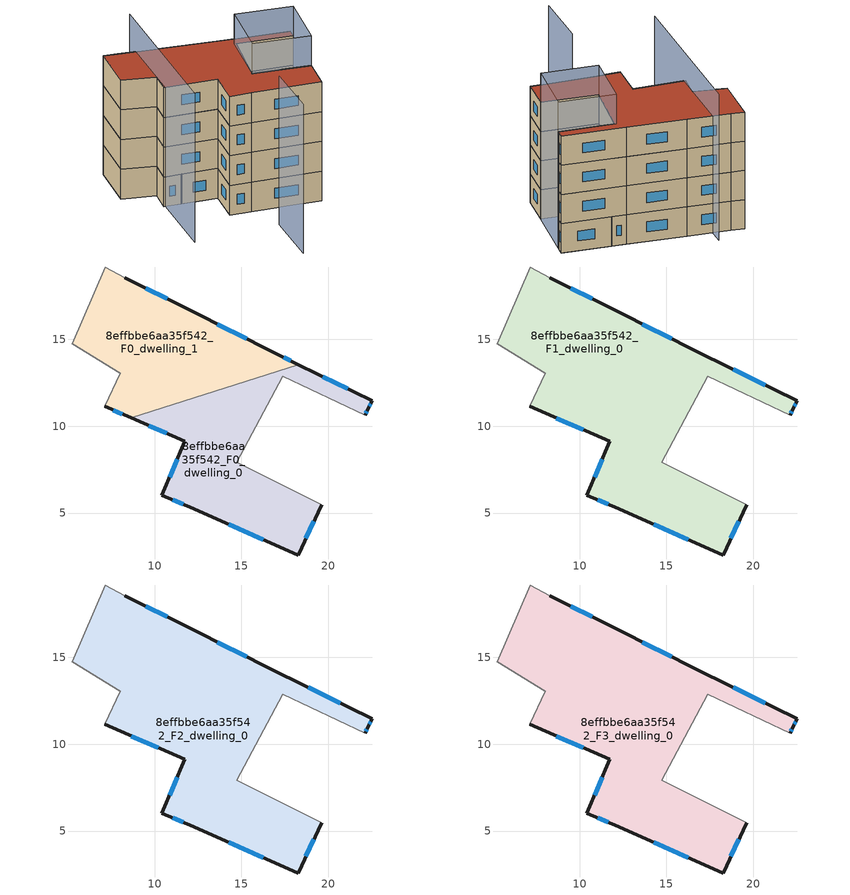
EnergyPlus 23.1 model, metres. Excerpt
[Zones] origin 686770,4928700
8effbbe6aa35f542_F0_dwelling_0
 floor ground (EU_floor_Construction): 19.63,5.48 14.75,7.92 17.38,12.89 22.13,10.64 22.29,10.97 22.53,11.47 18.28,13.55 8.65,10.48 11.75,9.13 10.43,6.02 12.26,5.25 18.27,2.58 z0
 wall outside (EU_wall_Construction): 18.28,13.55 22.53,11.47 22.29,10.97 22.13,10.64 / 19.63,5.48 18.27,2.58 12.26,5.25 10.43,6.02 11.75,9.13 8.65,10.48 z0:3
 wall adiabatic (EU_wall_Construction): 22.13,10.64 17.38,12.89 14.75,7.92 19.63,5.48 z0:3
 wall to 8effbbe6aa35f542_F0_dwelling_1 (EU_wall_Construction): 8.65,10.48 18.28,13.55 z0:3
 window (EU_Window_Construction): 10.72,9.58 9.68,10.03 / 19.7,12.86 21.12,12.17 / 22.45,11.31 22.37,11.14 / 22.24,10.86 22.18,10.75 / 19.17,4.51 18.72,3.55 / 16.27,3.47 14.26,4.36 / 11.65,5.51 11.04,5.76 / 10.87,7.06 11.31,8.09 z1:2
8effbbe6aa35f542_F0_dwelling_1
 floor ground (EU_floor_Construction): 18.28,13.55 17.02,14.17 11.93,16.74 8.3,18.56 7.16,19.17 5.27,14.74 8.02,13.05 7.12,11.14 8.65,10.48 z0
 wall outside (EU_wall_Construction): 8.3,18.56 11.93,16.74 17.02,14.17 18.28,13.55 / 8.65,10.48 7.12,11.14 z0:3
 wall adiabatic (EU_wall_Construction): 7.12,11.14 8.02,13.05 5.27,14.74 7.16,19.17 8.3,18.56 z0:3
 window (EU_Window_Construction): 9.51,17.95 10.72,17.35 / 13.63,15.88 15.32,15.03 / 17.44,13.96 17.86,13.76 / 8.14,10.7 7.63,10.92 z1:2
8effbbe6aa35f542_F1_dwelling_0
 floor to 8effbbe6aa35f542_F0_dwelling_0 (EU_floor_Construction): 19.63,5.48 14.75,7.92 17.38,12.89 22.13,10.64 22.29,10.97 22.53,11.47 18.28,13.55 8.65,10.48 11.75,9.13 10.43,6.02 12.26,5.25 18.27,2.58 z3
 floor to 8effbbe6aa35f542_F0_dwelling_1 (EU_floor_Construction): 18.28,13.55 17.02,14.17 11.93,16.74 8.3,18.56 7.16,19.17 5.27,14.74 8.02,13.05 7.12,11.14 8.65,10.48 z3
 wall outside (EU_wall_Construction): 19.63,5.48 18.27,2.58 12.26,5.25 10.43,6.02 11.75,9.13 7.12,11.14 / 8.3,18.56 11.93,16.74 17.02,14.17 22.53,11.47 22.29,10.97 22.13,10.64 z3:6
 wall adiabatic (EU_wall_Construction): 22.13,10.64 17.38,12.89 14.75,7.92 19.63,5.48 / 7.12,11.14 8.02,13.05 5.27,14.74 7.16,19.17 8.3,18.56 z3:6
 window (EU_Window_Construction): 22.45,11.31 22.37,11.14 / 22.24,10.86 22.18,10.75 / 19.17,4.51 18.72,3.55 / 16.27,3.47 14.26,4.36 / 11.65,5.51 11.04,5.76 / 10.87,7.06 11.31,8.09 / 10.21,9.8 8.66,10.47 / 9.51,17.95 10.72,17.35 / 13.63,15.88 15.32,15.03 / 18.86,13.27 20.7,12.37 z4:5
8effbbe6aa35f542_F2_dwelling_0
 floor to 8effbbe6aa35f542_F1_dwelling_0 (EU_floor_Construction): 19.63,5.48 14.75,7.92 17.38,12.89 22.13,10.64 22.29,10.97 22.53,11.47 17.02,14.17 11.93,16.74 8.3,18.56 7.16,19.17 5.27,14.74 8.02,13.05 7.12,11.14 11.75,9.13 10.43,6.02 12.26,5.25 18.27,2.58 z6
 wall outside (EU_wall_Construction): 19.63,5.48 18.27,2.58 12.26,5.25 10.43,6.02 11.75,9.13 7.12,11.14 / 8.3,18.56 11.93,16.74 17.02,14.17 22.53,11.47 22.29,10.97 22.13,10.64 z6:9
 wall adiabatic (EU_wall_Construction): 22.13,10.64 17.38,12.89 14.75,7.92 19.63,5.48 / 7.12,11.14 8.02,13.05 5.27,14.74 7.16,19.17 8.3,18.56 z6:9
 window (EU_Window_Construction): 22.45,11.31 22.37,11.14 / 22.24,10.86 22.18,10.75 / 19.17,4.51 18.72,3.55 / 16.27,3.47 14.26,4.36 / 11.65,5.51 11.04,5.76 / 10.87,7.06 11.31,8.09 / 10.21,9.8 8.66,10.47 / 9.51,17.95 10.72,17.35 / 13.63,15.88 15.32,15.03 / 18.86,13.27 20.7,12.37 z7:8
8effbbe6aa35f542_F3_dwelling_0
 floor to 8effbbe6aa35f542_F2_dwelling_0 (EU_floor_Construction): 19.63,5.48 14.75,7.92 17.38,12.89 22.13,10.64 22.29,10.97 22.53,11.47 17.02,14.17 11.93,16.74 8.3,18.56 7.16,19.17 5.27,14.74 8.02,13.05 7.12,11.14 11.75,9.13 10.43,6.02 12.26,5.25 18.27,2.58 z9
 wall outside (EU_wall_Construction): 19.63,5.48 18.27,2.58 12.26,5.25 10.43,6.02 11.75,9.13 7.12,11.14 / 8.3,18.56 11.93,16.74 17.02,14.17 22.53,11.47 22.29,10.97 22.13,10.64 z9:12
 wall adiabatic (EU_wall_Construction): 22.13,10.64 17.38,12.89 14.75,7.92 19.63,5.48 / 7.12,11.14 8.02,13.05 5.27,14.74 7.16,19.17 8.3,18.56 z9:12
 window (EU_Window_Construction): 22.45,11.31 22.37,11.14 / 22.24,10.86 22.18,10.75 / 19.17,4.51 18.72,3.55 / 16.27,3.47 14.26,4.36 / 11.65,5.51 11.04,5.76 / 10.87,7.06 11.31,8.09 / 10.21,9.8 8.66,10.47 / 9.51,17.95 10.72,17.35 / 13.63,15.88 15.32,15.03 / 18.86,13.27 20.7,12.37 z10:11
 roof outside (EU_roof_Construction): 17.02,14.17 22.53,11.47 22.29,10.97 22.13,10.64 17.38,12.89 14.75,7.92 19.63,5.48 18.27,2.58 12.26,5.25 10.43,6.02 11.75,9.13 7.12,11.14 8.02,13.05 5.27,14.74 7.16,19.17 8.3,18.56 11.93,16.74 z12
shading: 12.51,1.81 10.6,-3.49 / 10.33,19.22 4.76,4.38 / 22.13,10.64 19.63,5.48 / 19.63,5.48 14.71,7.86 / 14.71,7.86 17.21,13.02 / 17.21,13.02 22.13,10.64 z0:15
[Building]
EU S2 Campaign: North Axis=0; Terrain=City; Solar Distribution=FullExterior
[Site:Location]
Bologna: Latitude=44.5; Longitude=11.25; Time Zone=1; Elevation=37
[SizingPeriod:WeatherFileDays]
AnnualSizingPeriod: Begin Month=1; Begin Day of Month=1; End Month=12; End Day of Month=31; Day of Week for Start Day=Monday; Use Weather File Daylight Saving Period=No; Use Weather File Rain and Snow Indicators=No
[MATERIAL]
EU_InternalMass_Material: Roughness=MediumRough; Thickness=0.1; Conductivity=1; Density=1800; Specific Heat=900; Thermal Absorptance=0.9; Solar Absorptance=0.7; Visible Absorptance=0.7
[MATERIAL:NOMASS] Roughness=MediumRough; Thermal Absorptance=0.9; Solar Absorptance=0.7; Visible Absorptance=0.7
Name | Thermal Resistance
EU_wall_NoMass | 0.937881
EU_roof_NoMass | 0.548572
EU_floor_NoMass | 0.71348
[WINDOWMATERIAL:SIMPLEGLAZINGSYSTEM]
EU_Window_SimpleGlazing: UFactor=4.25633; Solar Heat Gain Coefficient=0.85; Visible Transmittance=0.85
[CONSTRUCTION]
EU_wall_Construction: EU_wall_NoMass
EU_roof_Construction: EU_roof_NoMass
EU_floor_Construction: EU_floor_NoMass
EU_InternalMass_Construction: EU_InternalMass_Material
EU_Window_Construction: EU_Window_SimpleGlazing
[ZONE] Type=1; Multiplier=1; Ceiling Height=autocalculate; Floor Area=autocalculate; Part of Total Floor Area=Yes
Name | Volume
8effbbe6aa35f542_F0_dwelling_0 | 162.557
8effbbe6aa35f542_F1_dwelling_0; 8effbbe6aa35f542_F2_dwelling_0; 8effbbe6aa35f542_F3_dwelling_0 | 325.11
8effbbe6aa35f542_F0_dwelling_1 | 162.556
[INTERNALMASS] Construction=EU_InternalMass_Construction
Name | Zone or ZoneList | Surface Area
8effbbe6aa35f542_F0_dwelling_0_EU_InternalMass | 8effbbe6aa35f542_F0_dwelling_0 | 54.1855
8effbbe6aa35f542_F0_dwelling_1_EU_InternalMass | 8effbbe6aa35f542_F0_dwelling_1 | 54.1869
8effbbe6aa35f542_F1_dwelling_0_EU_InternalMass | 8effbbe6aa35f542_F1_dwelling_0 | 108.37
8effbbe6aa35f542_F2_dwelling_0_EU_InternalMass | 8effbbe6aa35f542_F2_dwelling_0 | 108.37
8effbbe6aa35f542_F3_dwelling_0_EU_InternalMass | 8effbbe6aa35f542_F3_dwelling_0 | 108.37
[OTHEREQUIPMENT] Fuel Type=Electricity; Design Level Calculation Method=Watts/Area; Power per Zone Floor Area=1; Fraction Latent=0; Fraction Radiant=0; Fraction Lost=0; Carbon Dioxide Generation Rate=0; EndUse Subcategory=EU_Step8_InternalGains
Name | Zone or ZoneList or Space or SpaceList | Schedule
EU_Step8_InternalGain_8effbbe6aa35f542_F0_dwelling_0_f000 | 8effbbe6aa35f542_F0_dwelling_0 | EU_Step8_GainSchedule_8effbbe6aa35f542_F0_dwelling_0_f000
EU_Step8_InternalGain_8effbbe6aa35f542_F0_dwelling_1_f000 | 8effbbe6aa35f542_F0_dwelling_1 | EU_Step8_GainSchedule_8effbbe6aa35f542_F0_dwelling_1_f000
EU_Step8_InternalGain_8effbbe6aa35f542_F1_dwelling_0_f000 | 8effbbe6aa35f542_F1_dwelling_0 | EU_Step8_GainSchedule_8effbbe6aa35f542_F1_dwelling_0_f000
EU_Step8_InternalGain_8effbbe6aa35f542_F2_dwelling_0_f000 | 8effbbe6aa35f542_F2_dwelling_0 | EU_Step8_GainSchedule_8effbbe6aa35f542_F2_dwelling_0_f000
EU_Step8_InternalGain_8effbbe6aa35f542_F3_dwelling_0_f000 | 8effbbe6aa35f542_F3_dwelling_0 | EU_Step8_GainSchedule_8effbbe6aa35f542_F3_dwelling_0_f000
[ZONEVENTILATION:DESIGNFLOWRATE] Schedule=EU_AlwaysOn; Design Flow Rate Calculation Method=AirChanges/Hour; Air Changes per Hour=0.687892; Ventilation Type=Natural; Fan Pressure Rise=0; Fan Total Efficiency=1; Constant Term Coefficient=1; Temperature Term Coefficient=0; Velocity Term Coefficient=0; Velocity Squared Term Coefficient=0; Minimum Indoor Temperature=-100; Maximum Indoor Temperature=100; Delta Temperature=-100; Minimum Outdoor Temperature=-100; Maximum Outdoor Temperature=100; Maximum Wind Speed=40
Name | Zone or ZoneList or Space or SpaceList
EU_ConstantAir_8effbbe6aa35f542_F0_dwelling_0 | 8effbbe6aa35f542_F0_dwelling_0
EU_ConstantAir_8effbbe6aa35f542_F0_dwelling_1 | 8effbbe6aa35f542_F0_dwelling_1
EU_ConstantAir_8effbbe6aa35f542_F1_dwelling_0 | 8effbbe6aa35f542_F1_dwelling_0
EU_ConstantAir_8effbbe6aa35f542_F2_dwelling_0 | 8effbbe6aa35f542_F2_dwelling_0
EU_ConstantAir_8effbbe6aa35f542_F3_dwelling_0 | 8effbbe6aa35f542_F3_dwelling_0
[HVACTEMPLATE:THERMOSTAT] Constant Heating Setpoint=20; Constant Cooling Setpoint=50
EU_HeatOnly_8effbbe6aa35f542_F0_dwelling_0; EU_HeatOnly_8effbbe6aa35f542_F0_dwelling_1; EU_HeatOnly_8effbbe6aa35f542_F1_dwelling_0; EU_HeatOnly_8effbbe6aa35f542_F2_dwelling_0; EU_HeatOnly_8effbbe6aa35f542_F3_dwelling_0
[HVACTEMPLATE:ZONE:IDEALLOADSAIRSYSTEM] System Availability Schedule=EU_AlwaysOn; Maximum Heating Supply Air Temperature=50; Minimum Cooling Supply Air Temperature=13; Maximum Heating Supply Air Humidity Ratio=0.0156; Minimum Cooling Supply Air Humidity Ratio=0.0077; Heating Limit=NoLimit; Cooling Limit=NoLimit; Heating Availability Schedule=EU_AlwaysOn; Cooling Availability Schedule=EU_CoolingOff; Dehumidification Control Type=ConstantSensibleHeatRatio; Cooling Sensible Heat Ratio=0.7; Dehumidification Setpoint=60; Humidification Control Type=None; Humidification Setpoint=30; Outdoor Air Method=None; Outdoor Air Flow Rate per Person=0.00944; Outdoor Air Flow Rate per Zone Floor Area=0; Outdoor Air Flow Rate per Zone=0; Demand Controlled Ventilation Type=None; Outdoor Air Economizer Type=NoEconomizer; Heat Recovery Type=None; Sensible Heat Recovery Effectiveness=0.7; Latent Heat Recovery Effectiveness=0.65
Name | Template Thermostat
8effbbe6aa35f542_F0_dwelling_0 | EU_HeatOnly_8effbbe6aa35f542_F0_dwelling_0
8effbbe6aa35f542_F0_dwelling_1 | EU_HeatOnly_8effbbe6aa35f542_F0_dwelling_1
8effbbe6aa35f542_F1_dwelling_0 | EU_HeatOnly_8effbbe6aa35f542_F1_dwelling_0
8effbbe6aa35f542_F2_dwelling_0 | EU_HeatOnly_8effbbe6aa35f542_F2_dwelling_0
8effbbe6aa35f542_F3_dwelling_0 | EU_HeatOnly_8effbbe6aa35f542_F3_dwelling_0
[SIZING:ZONE] Zone Cooling Design Supply Air Temperature Input Method=SupplyAirTemperature; Zone Cooling Design Supply Air Temperature=13; Zone Heating Design Supply Air Temperature Input Method=SupplyAirTemperature; Zone Heating Design Supply Air Temperature=50; Zone Cooling Design Supply Air Humidity Ratio=0.008; Zone Heating Design Supply Air Humidity Ratio=0.008; Cooling Design Air Flow Method=DesignDay; Cooling Design Air Flow Rate=0; Cooling Minimum Air Flow per Zone Floor Area=0.000762; Cooling Minimum Air Flow=0; Cooling Minimum Air Flow Fraction=0.2; Heating Design Air Flow Method=DesignDay; Heating Design Air Flow Rate=0; Heating Maximum Air Flow per Zone Floor Area=0.002032; Heating Maximum Air Flow=0.141576; Heating Maximum Air Flow Fraction=0.3; Account for Dedicated Outdoor Air System=No; Dedicated Outdoor Air System Control Strategy=NeutralSupplyAir; Dedicated Outdoor Air Low Setpoint Temperature for Design=autosize; Dedicated Outdoor Air High Setpoint Temperature for Design=autosize; Zone Load Sizing Method=Sensible Load Only No Latent Load; Zone Latent Cooling Design Supply Air Humidity Ratio Input Method=HumidityRatioDifference; Zone Cooling Design Supply Air Humidity Ratio Difference=0.005; Zone Latent Heating Design Supply Air Humidity Ratio Input Method=HumidityRatioDifference; Zone Humidification Design Supply Air Humidity Ratio Difference=0.005
8effbbe6aa35f542_F0_dwelling_0; 8effbbe6aa35f542_F0_dwelling_1; 8effbbe6aa35f542_F1_dwelling_0; 8effbbe6aa35f542_F2_dwelling_0; 8effbbe6aa35f542_F3_dwelling_0
[SCHEDULE:CONSTANT]
Name | Hourly Value
EU_AlwaysOn | 1
EU_CoolingOff | 0
[SCHEDULE:FILE] Column Number=1; Rows to Skip at Top=0; Number of Hours of Data=8760; Column Separator=Comma; Interpolate to Timestep=No; Minutes per Item=60; Adjust Schedule for Daylight Savings=Yes
Name | File
EU_Step8_GainSchedule_8effbbe6aa35f542_F0_dwelling_0_f000 | ../../schedules/8effbbe6aa35f542/8effbbe6aa35f542_F0_dwelling_0_f000_gain.csv
EU_Step8_GainSchedule_8effbbe6aa35f542_F0_dwelling_1_f000 | ../../schedules/8effbbe6aa35f542/8effbbe6aa35f542_F0_dwelling_1_f000_gain.csv
EU_Step8_GainSchedule_8effbbe6aa35f542_F1_dwelling_0_f000 | ../../schedules/8effbbe6aa35f542/8effbbe6aa35f542_F1_dwelling_0_f000_gain.csv
EU_Step8_GainSchedule_8effbbe6aa35f542_F2_dwelling_0_f000 | ../../schedules/8effbbe6aa35f542/8effbbe6aa35f542_F2_dwelling_0_f000_gain.csv
EU_Step8_GainSchedule_8effbbe6aa35f542_F3_dwelling_0_f000 | ../../schedules/8effbbe6aa35f542/8effbbe6aa35f542_F3_dwelling_0_f000_gain.csv
